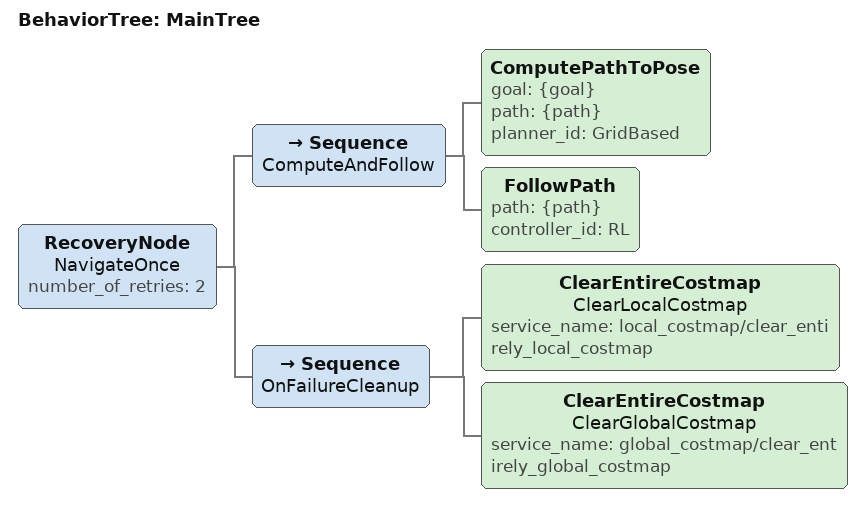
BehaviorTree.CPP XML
<root main_tree_to_execute="MainTree">
  <BehaviorTree ID="MainTree">

    <!-- Einmalig global planen und dem Pfad folgen -->
    <RecoveryNode name="NavigateOnce" number_of_retries="2">

      <!-- Hauptnavigation: einmal planen, dann RL-Controller -->
      <Sequence name="ComputeAndFollow">
        <ComputePathToPose goal="{goal}" path="{path}" planner_id="GridBased"/>
        <FollowPath path="{path}" controller_id="RL"/>
      </Sequence>

      <!-- Recovery/Aufräumen wenn FollowPath FAIL zurückgibt -->
      <Sequence name="OnFailureCleanup">
        <ClearEntireCostmap name="ClearLocalCostmap"
                            service_name="local_costmap/clear_entirely_local_costmap"/>
        <ClearEntireCostmap name="ClearGlobalCostmap"
                            service_name="global_costmap/clear_entirely_global_costmap"/>
        <!-- Optional kleine Pause -->
      </Sequence>

    </RecoveryNode>
  </BehaviorTree>
</root>
